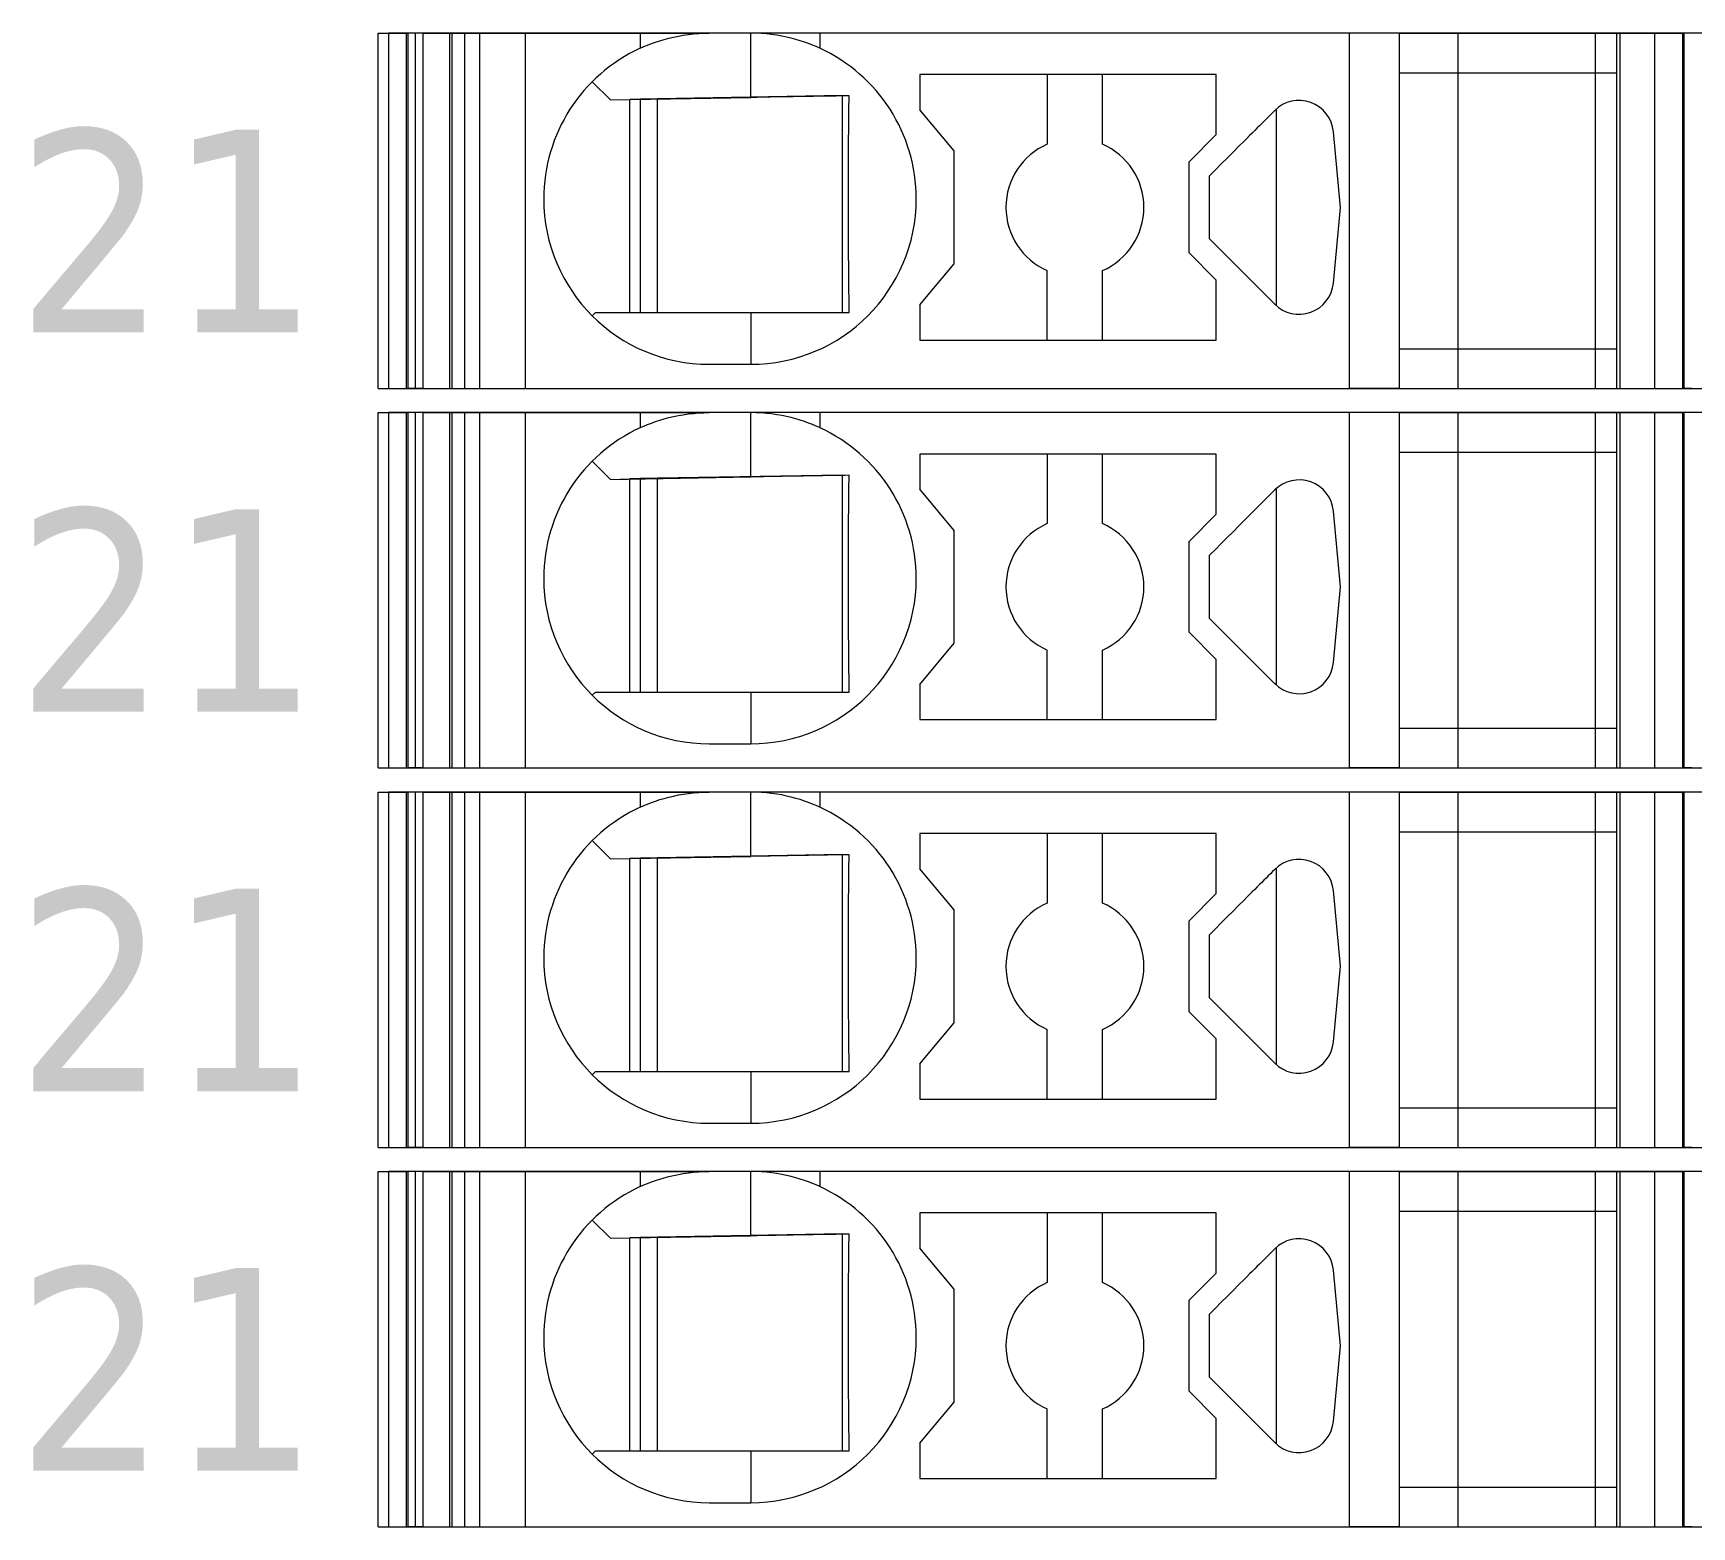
# Model space of a CAD drawing. Header units: millimetres. Extents: x 0 to 2100, y 0 to 1485.
# Drawn here: x 1216.85 to 1240.89, y 310.35 to 332 of the extents above; entities that cross this region are included whole.
import ezdxf
from ezdxf.enums import TextEntityAlignment as Align

# ---------------------------------------------------------------- set-up
doc = ezdxf.new("R2010")
doc.units = ezdxf.units.MM
for name, color, linetype, lineweight in [('EPLAN309', 5, 'Continuous', 5), ('EPLAN493', 5, 'Continuous', 5), ('MAIN-1', 7, 'Continuous', 5), ('MAIN-2', 7, 'Continuous', 5)]:
    doc.layers.add(name, color=color, linetype=linetype, lineweight=lineweight)
doc.styles.add('Tahoma', font='')
doc.styles.get('Tahoma').set_extended_font_data('Tahoma')

# ---------------------------------------------------------------- blocks, each defined once
blk = doc.blocks.new('EPLSYM_LibrarySPECIAL_Symbol12_Variant0_Placement8_85')
at = {"layer": 'EPLAN309', "lineweight": 13, "ltscale": 20}
blk.add_lwpolyline([(0, -5.15), (68.15, -5.15), (68.15, 0), (0, 0)], close=True, dxfattribs=at)
at = {"layer": 'EPLAN493', "color": 5, "style": 'Tahoma'}
blk.add_attdef('17_20450', text='', height=2.93475, dxfattribs=at).set_placement((0, -27.293475), align=Align.MIDDLE_RIGHT)
blk = doc.blocks.new('EPLSYM_LibrarySPECIAL_Symbol12_Variant0_Placement8_86')
at = {"layer": 'EPLAN309', "lineweight": 13, "ltscale": 20}
blk.add_lwpolyline([(0, -5.15), (68.15, -5.15), (68.15, 0), (0, 0)], close=True, dxfattribs=at)
at = {"layer": 'EPLAN493', "color": 5, "style": 'Tahoma'}
blk.add_attdef('17_20450', text='', height=2.93475, dxfattribs=at).set_placement((0, -27.293475), align=Align.MIDDLE_RIGHT)
blk = doc.blocks.new('EPLSYM_LibrarySPECIAL_Symbol12_Variant0_Placement8_87')
at = {"layer": 'EPLAN309', "lineweight": 13, "ltscale": 20}
blk.add_lwpolyline([(0, -5.15), (68.15, -5.15), (68.15, 0), (0, 0)], close=True, dxfattribs=at)
at = {"layer": 'EPLAN493', "color": 5, "style": 'Tahoma'}
blk.add_attdef('17_20450', text='', height=2.93475, dxfattribs=at).set_placement((0, -27.293475), align=Align.MIDDLE_RIGHT)
blk = doc.blocks.new('EPLSYM_LibrarySPECIAL_Symbol12_Variant0_Placement8_88')
at = {"layer": 'EPLAN309', "lineweight": 13, "ltscale": 20}
blk.add_lwpolyline([(0, -5.15), (68.15, -5.15), (68.15, 0), (0, 0)], close=True, dxfattribs=at)
at = {"layer": 'EPLAN493', "color": 5, "style": 'Tahoma'}
blk.add_attdef('17_20450', text='', height=2.93475, dxfattribs=at).set_placement((0, -27.293475), align=Align.MIDDLE_RIGHT)

msp = doc.modelspace()

# ---------------------------------------------------------------- linework, layer by layer
at = {"layer": 'MAIN-1'}
for p, q in [((1221.85, 332), (1222.284, 332)), ((1221.85, 326.85), (1221.85, 332)), ((1222.393, 332), (1222.284, 332)), ((1222.284, 326.85), (1222.284, 332)), ((1222.501, 332), (1222.393, 332)), ((1222.393, 326.85), (1222.393, 332)), ((1222.501, 332), (1225.65, 332)), ((1222.501, 326.85), (1222.501, 332)), ((1225.65, 332), (1226.65, 332)), ((1225.65, 332), (1225.65, 331.782)), ((1225.702, 331.805), (1225.756, 331.827)), ((1225.756, 331.827), (1225.813, 331.849)), ((1225.813, 331.849), (1225.872, 331.87)), ((1225.872, 331.87), (1225.933, 331.89)), ((1225.933, 331.89), (1225.997, 331.909)), ((1225.997, 331.909), (1226.063, 331.927)), ((1226.063, 331.927), (1226.131, 331.943)), ((1226.131, 331.943), (1226.201, 331.958)), ((1226.201, 331.958), (1226.272, 331.97)), ((1226.272, 331.97), (1226.346, 331.981)), ((1226.346, 331.981), (1226.421, 331.989)), ((1226.421, 331.989), (1226.497, 331.995)), ((1226.497, 331.995), (1226.573, 331.999)), ((1226.573, 331.999), (1226.65, 332)), ((1227.25, 332), (1226.65, 332)), ((1227.327, 331.999), (1227.25, 332)), ((1228.25, 332), (1227.25, 332)), ((1227.25, 331.068), (1227.25, 332)), ((1227.403, 331.995), (1227.327, 331.999)), ((1227.479, 331.989), (1227.403, 331.995)), ((1227.554, 331.981), (1227.479, 331.989)), ((1227.628, 331.97), (1227.554, 331.981)), ((1227.699, 331.958), (1227.628, 331.97)), ((1227.769, 331.943), (1227.699, 331.958)), ((1227.837, 331.927), (1227.769, 331.943)), ((1227.903, 331.909), (1227.837, 331.927)), ((1227.967, 331.89), (1227.903, 331.909)), ((1228.028, 331.87), (1227.967, 331.89)), ((1228.087, 331.849), (1228.028, 331.87)), ((1228.144, 331.827), (1228.087, 331.849)), ((1228.198, 331.805), (1228.144, 331.827)), ((1235.932, 332), (1228.25, 332)), ((1228.25, 332), (1228.25, 331.782)), ((1236.65, 332), (1235.932, 332)), ((1235.932, 326.85), (1235.932, 332)), ((1236.65, 332), (1239.8, 332)), ((1236.65, 332), (1236.65, 326.85)), ((1239.8, 332), (1240.35, 332)), ((1239.8, 332), (1239.8, 326.85)), ((1240.35, 332), (1240.784, 332)), ((1240.35, 332), (1240.35, 326.85)), ((1240.893, 332), (1240.784, 332)), ((1240.784, 326.85), (1240.784, 332)), ((1225.65, 331.782), (1225.702, 331.805)), ((1228.25, 331.782), (1228.198, 331.805)), ((1229.7, 331.4), (1229.7, 330.889)), ((1234, 331.4), (1229.7, 331.4)), ((1231.55, 331.4), (1231.55, 330.392)), ((1232.35, 330.392), (1232.35, 331.4)), ((1234, 330.529), (1234, 331.4)), ((1236.65, 331.425), (1239.8, 331.425)), ((1224.953, 331.297), (1225.217, 331.033)), ((1225.217, 331.033), (1227.25, 331.068)), ((1225.5, 327.95), (1225.5, 331.038)), ((1225.65, 331.04), (1225.65, 327.95)), ((1225.9, 327.95), (1225.9, 331.045)), ((1227.345, 331.07), (1227.25, 331.068)), ((1227.438, 331.071), (1227.345, 331.07)), ((1227.53, 331.073), (1227.438, 331.071)), ((1227.618, 331.075), (1227.53, 331.073)), ((1227.703, 331.076), (1227.618, 331.075)), ((1227.786, 331.077), (1227.703, 331.076)), ((1227.865, 331.079), (1227.786, 331.077)), ((1227.943, 331.08), (1227.865, 331.079)), ((1228.017, 331.081), (1227.943, 331.08)), ((1228.09, 331.082), (1228.017, 331.081)), ((1228.16, 331.084), (1228.09, 331.082)), ((1228.229, 331.085), (1228.16, 331.084)), ((1228.297, 331.086), (1228.229, 331.085)), ((1228.363, 331.087), (1228.297, 331.086)), ((1228.428, 331.088), (1228.363, 331.087)), ((1228.491, 331.089), (1228.428, 331.088)), ((1228.554, 331.09), (1228.491, 331.089)), ((1228.615, 331.091), (1228.554, 331.09)), ((1228.579, 327.95), (1228.579, 331.091)), ((1228.676, 331.092), (1228.615, 331.091)), ((1228.673, 330.803), (1228.674, 330.877)), ((1228.674, 330.877), (1228.675, 330.95)), ((1228.675, 330.95), (1228.676, 331.022)), ((1228.676, 331.022), (1228.676, 331.092)), ((1230.2, 330.293), (1229.7, 330.889)), ((1234.846, 330.879), (1234.815, 330.847)), ((1234.867, 330.898), (1234.867, 328.052)), ((1228.671, 330.57), (1228.672, 330.649)), ((1228.672, 330.649), (1228.673, 330.727)), ((1228.673, 330.727), (1228.673, 330.803)), ((1234.594, 330.626), (1234.558, 330.59)), ((1234.627, 330.659), (1234.594, 330.626)), ((1234.658, 330.691), (1234.627, 330.659)), ((1234.69, 330.722), (1234.658, 330.691)), ((1234.721, 330.753), (1234.69, 330.722)), ((1234.752, 330.785), (1234.721, 330.753)), ((1234.784, 330.816), (1234.752, 330.785)), ((1234.815, 330.847), (1234.784, 330.816)), ((1228.669, 330.317), (1228.67, 330.404)), ((1228.67, 330.488), (1228.671, 330.57)), ((1228.67, 330.404), (1228.67, 330.488)), ((1233.6, 330.129), (1234, 330.529)), ((1234.402, 330.434), (1234.323, 330.356)), ((1234.443, 330.475), (1234.402, 330.434)), ((1234.483, 330.515), (1234.443, 330.475)), ((1234.521, 330.553), (1234.483, 330.515)), ((1234.558, 330.59), (1234.521, 330.553)), ((1235.802, 329.475), (1235.698, 330.572)), ((1228.668, 330.132), (1228.669, 330.226)), ((1228.669, 330.226), (1228.669, 330.317)), ((1230.2, 328.657), (1230.2, 330.293)), ((1234.158, 330.19), (1234.072, 330.104)), ((1234.242, 330.274), (1234.158, 330.19)), ((1234.323, 330.356), (1234.242, 330.274)), ((1228.667, 329.931), (1228.668, 330.034)), ((1228.667, 329.824), (1228.667, 329.931)), ((1228.668, 330.034), (1228.668, 330.132)), ((1233.6, 330.129), (1233.6, 328.821)), ((1233.986, 330.018), (1233.9, 329.932)), ((1233.9, 329.802), (1233.9, 329.932)), ((1234.072, 330.104), (1233.986, 330.018)), ((1228.667, 329.713), (1228.667, 329.824)), ((1228.667, 329.6), (1228.667, 329.713)), ((1233.9, 329.671), (1233.9, 329.802)), ((1233.9, 329.54), (1233.9, 329.671)), ((1228.667, 329.479), (1228.667, 329.6)), ((1228.667, 329.361), (1228.667, 329.479)), ((1233.9, 329.41), (1233.9, 329.54)), ((1235.698, 328.378), (1235.802, 329.475)), ((1228.667, 329.247), (1228.667, 329.361)), ((1228.668, 329.138), (1228.667, 329.247)), ((1233.9, 329.279), (1233.9, 329.41)), ((1233.9, 329.148), (1233.9, 329.279)), ((1228.668, 329.034), (1228.668, 329.138)), ((1228.669, 328.934), (1228.668, 329.034)), ((1233.9, 329.018), (1233.9, 329.148)), ((1233.9, 329.018), (1234.846, 328.071)), ((1228.669, 328.839), (1228.669, 328.934)), ((1228.67, 328.748), (1228.669, 328.839)), ((1228.671, 328.659), (1228.67, 328.748)), ((1234, 328.421), (1233.6, 328.821)), ((1228.672, 328.573), (1228.671, 328.659)), ((1228.672, 328.49), (1228.672, 328.573)), ((1228.673, 328.408), (1228.672, 328.49)), ((1229.7, 328.061), (1230.2, 328.657)), ((1231.55, 327.55), (1231.55, 328.558)), ((1232.35, 327.55), (1232.35, 328.558)), ((1228.674, 328.329), (1228.673, 328.408)), ((1228.675, 328.25), (1228.674, 328.329)), ((1228.676, 328.174), (1228.675, 328.25)), ((1234, 327.55), (1234, 328.421)), ((1228.676, 328.098), (1228.676, 328.174)), ((1228.677, 328.024), (1228.676, 328.098)), ((1228.678, 327.95), (1228.677, 328.024)), ((1229.7, 328.061), (1229.7, 327.55)), ((1225, 327.95), (1224.953, 327.903)), ((1225, 327.95), (1227.25, 327.95)), ((1227.25, 327.95), (1227.342, 327.95)), ((1227.25, 327.95), (1227.25, 327.2)), ((1227.342, 327.95), (1227.433, 327.95)), ((1227.433, 327.95), (1227.523, 327.95)), ((1227.523, 327.95), (1227.61, 327.95)), ((1227.61, 327.95), (1227.695, 327.95)), ((1227.695, 327.95), (1227.778, 327.95)), ((1227.778, 327.95), (1227.858, 327.95)), ((1227.858, 327.95), (1227.936, 327.95)), ((1227.936, 327.95), (1228.011, 327.95)), ((1228.011, 327.95), (1228.085, 327.95)), ((1228.085, 327.95), (1228.157, 327.95)), ((1228.157, 327.95), (1228.226, 327.95)), ((1228.226, 327.95), (1228.295, 327.95)), ((1228.295, 327.95), (1228.361, 327.95)), ((1228.361, 327.95), (1228.427, 327.95)), ((1228.427, 327.95), (1228.491, 327.95)), ((1228.491, 327.95), (1228.555, 327.95)), ((1228.555, 327.95), (1228.617, 327.95)), ((1228.617, 327.95), (1228.678, 327.95)), ((1229.7, 327.55), (1234, 327.55)), ((1236.65, 327.425), (1239.8, 327.425)), ((1226.65, 327.2), (1227.25, 327.2)), ((1221.85, 326.85), (1222.284, 326.85)), ((1222.393, 326.85), (1222.284, 326.85)), ((1222.501, 326.85), (1222.393, 326.85)), ((1222.501, 326.85), (1235.932, 326.85)), ((1236.65, 326.85), (1235.932, 326.85)), ((1236.65, 326.85), (1239.8, 326.85)), ((1239.8, 326.85), (1240.35, 326.85)), ((1240.35, 326.85), (1240.784, 326.85)), ((1240.893, 326.85), (1240.784, 326.85)), ((1221.85, 326.5), (1222.284, 326.5)), ((1221.85, 321.35), (1221.85, 326.5)), ((1222.393, 326.5), (1222.284, 326.5)), ((1222.284, 321.35), (1222.284, 326.5)), ((1222.501, 326.5), (1222.393, 326.5)), ((1222.393, 321.35), (1222.393, 326.5)), ((1222.501, 326.5), (1225.65, 326.5)), ((1222.501, 321.35), (1222.501, 326.5)), ((1225.65, 326.5), (1226.65, 326.5)), ((1225.65, 326.5), (1225.65, 326.282)), ((1225.65, 326.282), (1225.702, 326.305)), ((1225.702, 326.305), (1225.756, 326.327)), ((1225.756, 326.327), (1225.813, 326.349)), ((1225.813, 326.349), (1225.872, 326.37)), ((1225.872, 326.37), (1225.933, 326.39)), ((1225.933, 326.39), (1225.997, 326.409)), ((1225.997, 326.409), (1226.063, 326.427)), ((1226.063, 326.427), (1226.131, 326.443)), ((1226.131, 326.443), (1226.201, 326.458)), ((1226.201, 326.458), (1226.272, 326.47)), ((1226.272, 326.47), (1226.346, 326.481)), ((1226.346, 326.481), (1226.421, 326.489)), ((1226.421, 326.489), (1226.497, 326.495)), ((1226.497, 326.495), (1226.573, 326.499)), ((1226.573, 326.499), (1226.65, 326.5)), ((1227.25, 326.5), (1226.65, 326.5)), ((1227.327, 326.499), (1227.25, 326.5)), ((1228.25, 326.5), (1227.25, 326.5)), ((1227.25, 325.568), (1227.25, 326.5)), ((1227.403, 326.495), (1227.327, 326.499)), ((1227.479, 326.489), (1227.403, 326.495)), ((1227.554, 326.481), (1227.479, 326.489)), ((1227.628, 326.47), (1227.554, 326.481)), ((1227.699, 326.458), (1227.628, 326.47)), ((1227.769, 326.443), (1227.699, 326.458)), ((1227.837, 326.427), (1227.769, 326.443)), ((1227.903, 326.409), (1227.837, 326.427)), ((1227.967, 326.39), (1227.903, 326.409)), ((1228.028, 326.37), (1227.967, 326.39)), ((1228.087, 326.349), (1228.028, 326.37)), ((1228.144, 326.327), (1228.087, 326.349)), ((1228.198, 326.305), (1228.144, 326.327)), ((1228.25, 326.282), (1228.198, 326.305)), ((1235.932, 326.5), (1228.25, 326.5)), ((1228.25, 326.5), (1228.25, 326.282)), ((1236.65, 326.5), (1235.932, 326.5)), ((1235.932, 321.35), (1235.932, 326.5)), ((1236.65, 326.5), (1239.8, 326.5)), ((1236.65, 326.5), (1236.65, 321.35)), ((1239.8, 326.5), (1240.35, 326.5)), ((1239.8, 326.5), (1239.8, 321.35)), ((1240.35, 326.5), (1240.784, 326.5)), ((1240.35, 326.5), (1240.35, 321.35)), ((1240.893, 326.5), (1240.784, 326.5)), ((1240.784, 321.35), (1240.784, 326.5)), ((1229.7, 325.9), (1229.7, 325.389)), ((1234, 325.9), (1229.7, 325.9)), ((1231.55, 325.9), (1231.55, 324.892)), ((1232.35, 324.892), (1232.35, 325.9)), ((1234, 325.029), (1234, 325.9)), ((1236.65, 325.925), (1239.8, 325.925)), ((1224.953, 325.797), (1225.217, 325.533)), ((1227.53, 325.573), (1227.438, 325.571)), ((1227.618, 325.575), (1227.53, 325.573)), ((1227.703, 325.576), (1227.618, 325.575)), ((1227.786, 325.577), (1227.703, 325.576)), ((1227.865, 325.579), (1227.786, 325.577)), ((1227.943, 325.58), (1227.865, 325.579)), ((1228.017, 325.581), (1227.943, 325.58)), ((1228.09, 325.582), (1228.017, 325.581)), ((1228.16, 325.584), (1228.09, 325.582)), ((1228.229, 325.585), (1228.16, 325.584)), ((1228.297, 325.586), (1228.229, 325.585)), ((1228.363, 325.587), (1228.297, 325.586)), ((1228.428, 325.588), (1228.363, 325.587)), ((1228.491, 325.589), (1228.428, 325.588)), ((1228.554, 325.59), (1228.491, 325.589)), ((1228.615, 325.591), (1228.554, 325.59)), ((1228.579, 322.45), (1228.579, 325.591)), ((1228.676, 325.592), (1228.615, 325.591)), ((1228.676, 325.522), (1228.676, 325.592)), ((1225.217, 325.533), (1227.25, 325.568)), ((1225.5, 322.45), (1225.5, 325.538)), ((1225.65, 325.54), (1225.65, 322.45)), ((1225.9, 322.45), (1225.9, 325.545)), ((1227.345, 325.57), (1227.25, 325.568)), ((1227.438, 325.571), (1227.345, 325.57)), ((1228.673, 325.303), (1228.674, 325.377)), ((1228.674, 325.377), (1228.675, 325.45)), ((1228.675, 325.45), (1228.676, 325.522)), ((1230.2, 324.793), (1229.7, 325.389)), ((1234.815, 325.347), (1234.784, 325.316)), ((1234.846, 325.379), (1234.815, 325.347)), ((1234.867, 325.398), (1234.867, 322.552)), ((1228.671, 325.07), (1228.672, 325.149)), ((1228.672, 325.149), (1228.673, 325.227)), ((1228.673, 325.227), (1228.673, 325.303)), ((1234.594, 325.126), (1234.558, 325.09)), ((1234.627, 325.159), (1234.594, 325.126)), ((1234.658, 325.191), (1234.627, 325.159)), ((1234.69, 325.222), (1234.658, 325.191)), ((1234.721, 325.253), (1234.69, 325.222)), ((1234.752, 325.285), (1234.721, 325.253)), ((1234.784, 325.316), (1234.752, 325.285)), ((1228.669, 324.817), (1228.67, 324.904)), ((1228.67, 324.988), (1228.671, 325.07)), ((1228.67, 324.904), (1228.67, 324.988)), ((1233.6, 324.629), (1234, 325.029)), ((1234.323, 324.856), (1234.242, 324.774)), ((1234.402, 324.934), (1234.323, 324.856)), ((1234.443, 324.975), (1234.402, 324.934)), ((1234.483, 325.015), (1234.443, 324.975)), ((1234.521, 325.053), (1234.483, 325.015)), ((1234.558, 325.09), (1234.521, 325.053)), ((1235.802, 323.975), (1235.698, 325.072)), ((1228.668, 324.632), (1228.669, 324.726)), ((1228.668, 324.534), (1228.668, 324.632)), ((1228.669, 324.726), (1228.669, 324.817)), ((1230.2, 323.157), (1230.2, 324.793)), ((1233.6, 324.629), (1233.6, 323.321)), ((1234.158, 324.69), (1234.072, 324.604)), ((1234.242, 324.774), (1234.158, 324.69)), ((1228.667, 324.431), (1228.668, 324.534)), ((1228.667, 324.324), (1228.667, 324.431)), ((1233.986, 324.518), (1233.9, 324.432)), ((1233.9, 324.302), (1233.9, 324.432)), ((1234.072, 324.604), (1233.986, 324.518)), ((1228.667, 324.213), (1228.667, 324.324)), ((1228.667, 324.1), (1228.667, 324.213)), ((1233.9, 324.171), (1233.9, 324.302)), ((1233.9, 324.04), (1233.9, 324.171)), ((1228.667, 323.979), (1228.667, 324.1)), ((1228.667, 323.861), (1228.667, 323.979)), ((1233.9, 323.91), (1233.9, 324.04)), ((1233.9, 323.779), (1233.9, 323.91)), ((1235.698, 322.878), (1235.802, 323.975)), ((1228.667, 323.747), (1228.667, 323.861)), ((1228.668, 323.638), (1228.667, 323.747)), ((1233.9, 323.648), (1233.9, 323.779)), ((1228.668, 323.534), (1228.668, 323.638)), ((1228.669, 323.434), (1228.668, 323.534)), ((1228.669, 323.339), (1228.669, 323.434)), ((1233.9, 323.518), (1233.9, 323.648)), ((1233.9, 323.518), (1234.846, 322.571)), ((1228.67, 323.248), (1228.669, 323.339)), ((1228.671, 323.159), (1228.67, 323.248)), ((1234, 322.921), (1233.6, 323.321)), ((1228.672, 323.073), (1228.671, 323.159)), ((1228.672, 322.99), (1228.672, 323.073)), ((1228.673, 322.908), (1228.672, 322.99)), ((1229.7, 322.561), (1230.2, 323.157)), ((1231.55, 322.05), (1231.55, 323.058)), ((1232.35, 322.05), (1232.35, 323.058)), ((1228.674, 322.829), (1228.673, 322.908)), ((1228.675, 322.75), (1228.674, 322.829)), ((1228.676, 322.674), (1228.675, 322.75)), ((1234, 322.05), (1234, 322.921)), ((1225, 322.45), (1224.953, 322.403)), ((1225, 322.45), (1227.25, 322.45)), ((1227.25, 322.45), (1227.342, 322.45)), ((1227.25, 322.45), (1227.25, 321.7)), ((1227.342, 322.45), (1227.433, 322.45)), ((1227.433, 322.45), (1227.523, 322.45)), ((1227.523, 322.45), (1227.61, 322.45)), ((1227.61, 322.45), (1227.695, 322.45)), ((1227.695, 322.45), (1227.778, 322.45)), ((1227.778, 322.45), (1227.858, 322.45)), ((1227.858, 322.45), (1227.936, 322.45)), ((1227.936, 322.45), (1228.011, 322.45)), ((1228.011, 322.45), (1228.085, 322.45)), ((1228.085, 322.45), (1228.157, 322.45)), ((1228.157, 322.45), (1228.226, 322.45)), ((1228.226, 322.45), (1228.295, 322.45)), ((1228.295, 322.45), (1228.361, 322.45)), ((1228.361, 322.45), (1228.427, 322.45)), ((1228.427, 322.45), (1228.491, 322.45)), ((1228.491, 322.45), (1228.555, 322.45)), ((1228.555, 322.45), (1228.617, 322.45)), ((1228.617, 322.45), (1228.678, 322.45)), ((1228.676, 322.598), (1228.676, 322.674)), ((1228.677, 322.524), (1228.676, 322.598)), ((1228.678, 322.45), (1228.677, 322.524)), ((1229.7, 322.561), (1229.7, 322.05)), ((1229.7, 322.05), (1234, 322.05)), ((1236.65, 321.925), (1239.8, 321.925)), ((1226.65, 321.7), (1227.25, 321.7)), ((1221.85, 321.35), (1222.284, 321.35)), ((1222.393, 321.35), (1222.284, 321.35)), ((1222.501, 321.35), (1222.393, 321.35)), ((1222.501, 321.35), (1235.932, 321.35)), ((1236.65, 321.35), (1235.932, 321.35)), ((1236.65, 321.35), (1239.8, 321.35)), ((1239.8, 321.35), (1240.35, 321.35)), ((1240.35, 321.35), (1240.784, 321.35)), ((1240.893, 321.35), (1240.784, 321.35)), ((1221.85, 321), (1222.284, 321)), ((1221.85, 315.85), (1221.85, 321)), ((1222.393, 321), (1222.284, 321)), ((1222.284, 315.85), (1222.284, 321)), ((1222.501, 321), (1222.393, 321)), ((1222.393, 315.85), (1222.393, 321)), ((1222.501, 321), (1225.65, 321)), ((1222.501, 315.85), (1222.501, 321)), ((1225.65, 321), (1226.65, 321)), ((1225.65, 321), (1225.65, 320.782)), ((1225.65, 320.782), (1225.702, 320.805)), ((1225.702, 320.805), (1225.756, 320.827)), ((1225.756, 320.827), (1225.813, 320.849)), ((1225.813, 320.849), (1225.872, 320.87)), ((1225.872, 320.87), (1225.933, 320.89)), ((1225.933, 320.89), (1225.997, 320.909)), ((1225.997, 320.909), (1226.063, 320.927)), ((1226.063, 320.927), (1226.131, 320.943)), ((1226.131, 320.943), (1226.201, 320.958)), ((1226.201, 320.958), (1226.272, 320.97)), ((1226.272, 320.97), (1226.346, 320.981)), ((1226.346, 320.981), (1226.421, 320.989)), ((1226.421, 320.989), (1226.497, 320.995)), ((1226.497, 320.995), (1226.573, 320.999)), ((1226.573, 320.999), (1226.65, 321)), ((1227.25, 321), (1226.65, 321)), ((1227.327, 320.999), (1227.25, 321)), ((1228.25, 321), (1227.25, 321)), ((1227.25, 320.068), (1227.25, 321)), ((1227.403, 320.995), (1227.327, 320.999)), ((1227.479, 320.989), (1227.403, 320.995)), ((1227.554, 320.981), (1227.479, 320.989)), ((1227.628, 320.97), (1227.554, 320.981)), ((1227.699, 320.958), (1227.628, 320.97)), ((1227.769, 320.943), (1227.699, 320.958)), ((1227.837, 320.927), (1227.769, 320.943)), ((1227.903, 320.909), (1227.837, 320.927)), ((1227.967, 320.89), (1227.903, 320.909)), ((1228.028, 320.87), (1227.967, 320.89)), ((1228.087, 320.849), (1228.028, 320.87)), ((1228.144, 320.827), (1228.087, 320.849)), ((1228.198, 320.805), (1228.144, 320.827)), ((1228.25, 320.782), (1228.198, 320.805)), ((1235.932, 321), (1228.25, 321)), ((1228.25, 321), (1228.25, 320.782)), ((1236.65, 321), (1235.932, 321)), ((1235.932, 315.85), (1235.932, 321)), ((1236.65, 321), (1239.8, 321)), ((1236.65, 321), (1236.65, 315.85)), ((1239.8, 321), (1240.35, 321)), ((1239.8, 321), (1239.8, 315.85)), ((1240.35, 321), (1240.784, 321)), ((1240.35, 321), (1240.35, 315.85)), ((1240.893, 321), (1240.784, 321)), ((1240.784, 315.85), (1240.784, 321)), ((1224.953, 320.297), (1225.217, 320.033)), ((1229.7, 320.4), (1229.7, 319.889)), ((1234, 320.4), (1229.7, 320.4)), ((1231.55, 320.4), (1231.55, 319.392)), ((1232.35, 319.392), (1232.35, 320.4)), ((1234, 319.529), (1234, 320.4)), ((1236.65, 320.425), (1239.8, 320.425)), ((1225.217, 320.033), (1227.25, 320.068)), ((1225.9, 316.95), (1225.9, 320.045)), ((1227.345, 320.07), (1227.25, 320.068)), ((1227.438, 320.071), (1227.345, 320.07)), ((1227.53, 320.073), (1227.438, 320.071)), ((1227.618, 320.075), (1227.53, 320.073)), ((1227.703, 320.076), (1227.618, 320.075)), ((1227.786, 320.077), (1227.703, 320.076)), ((1227.865, 320.079), (1227.786, 320.077)), ((1227.943, 320.08), (1227.865, 320.079)), ((1228.017, 320.081), (1227.943, 320.08)), ((1228.09, 320.082), (1228.017, 320.081)), ((1228.16, 320.084), (1228.09, 320.082)), ((1228.229, 320.085), (1228.16, 320.084)), ((1228.297, 320.086), (1228.229, 320.085)), ((1228.363, 320.087), (1228.297, 320.086)), ((1228.428, 320.088), (1228.363, 320.087)), ((1228.491, 320.089), (1228.428, 320.088)), ((1228.554, 320.09), (1228.491, 320.089)), ((1228.615, 320.091), (1228.554, 320.09)), ((1228.579, 316.95), (1228.579, 320.091)), ((1228.676, 320.092), (1228.615, 320.091)), ((1228.676, 320.022), (1228.676, 320.092)), ((1225.5, 316.95), (1225.5, 320.038)), ((1225.65, 320.04), (1225.65, 316.95)), ((1228.673, 319.803), (1228.674, 319.877)), ((1228.673, 319.727), (1228.673, 319.803)), ((1228.674, 319.877), (1228.675, 319.95)), ((1228.675, 319.95), (1228.676, 320.022)), ((1230.2, 319.293), (1229.7, 319.889)), ((1234.784, 319.816), (1234.752, 319.785)), ((1234.815, 319.847), (1234.784, 319.816)), ((1234.846, 319.879), (1234.815, 319.847)), ((1234.867, 319.898), (1234.867, 317.052)), ((1228.67, 319.488), (1228.671, 319.57)), ((1228.671, 319.57), (1228.672, 319.649)), ((1228.672, 319.649), (1228.673, 319.727)), ((1234.558, 319.59), (1234.521, 319.553)), ((1234.594, 319.626), (1234.558, 319.59)), ((1234.627, 319.659), (1234.594, 319.626)), ((1234.658, 319.691), (1234.627, 319.659)), ((1234.69, 319.722), (1234.658, 319.691)), ((1234.721, 319.753), (1234.69, 319.722)), ((1234.752, 319.785), (1234.721, 319.753)), ((1235.802, 318.475), (1235.698, 319.572)), ((1228.669, 319.317), (1228.67, 319.404)), ((1228.67, 319.404), (1228.67, 319.488)), ((1233.6, 319.129), (1234, 319.529)), ((1234.323, 319.356), (1234.242, 319.274)), ((1234.402, 319.434), (1234.323, 319.356)), ((1234.443, 319.475), (1234.402, 319.434)), ((1234.483, 319.515), (1234.443, 319.475)), ((1234.521, 319.553), (1234.483, 319.515)), ((1228.668, 319.132), (1228.669, 319.226)), ((1228.668, 319.034), (1228.668, 319.132)), ((1228.669, 319.226), (1228.669, 319.317)), ((1230.2, 317.657), (1230.2, 319.293)), ((1233.6, 319.129), (1233.6, 317.821)), ((1234.072, 319.104), (1233.986, 319.018)), ((1234.158, 319.19), (1234.072, 319.104)), ((1234.242, 319.274), (1234.158, 319.19)), ((1228.667, 318.931), (1228.668, 319.034)), ((1228.667, 318.824), (1228.667, 318.931)), ((1233.986, 319.018), (1233.9, 318.932)), ((1233.9, 318.802), (1233.9, 318.932)), ((1228.667, 318.713), (1228.667, 318.824)), ((1228.667, 318.6), (1228.667, 318.713)), ((1228.667, 318.479), (1228.667, 318.6)), ((1233.9, 318.671), (1233.9, 318.802)), ((1233.9, 318.54), (1233.9, 318.671)), ((1228.667, 318.361), (1228.667, 318.479)), ((1228.667, 318.247), (1228.667, 318.361)), ((1233.9, 318.41), (1233.9, 318.54)), ((1233.9, 318.279), (1233.9, 318.41)), ((1235.698, 317.378), (1235.802, 318.475)), ((1228.668, 318.138), (1228.667, 318.247)), ((1228.668, 318.034), (1228.668, 318.138)), ((1233.9, 318.148), (1233.9, 318.279)), ((1233.9, 318.018), (1233.9, 318.148)), ((1228.669, 317.934), (1228.668, 318.034)), ((1228.669, 317.839), (1228.669, 317.934)), ((1233.9, 318.018), (1234.846, 317.071)), ((1228.67, 317.748), (1228.669, 317.839)), ((1228.671, 317.659), (1228.67, 317.748)), ((1228.672, 317.573), (1228.671, 317.659)), ((1229.7, 317.061), (1230.2, 317.657)), ((1234, 317.421), (1233.6, 317.821)), ((1228.672, 317.49), (1228.672, 317.573)), ((1228.673, 317.408), (1228.672, 317.49)), ((1228.674, 317.329), (1228.673, 317.408)), ((1231.55, 316.55), (1231.55, 317.558)), ((1232.35, 316.55), (1232.35, 317.558)), ((1234, 316.55), (1234, 317.421)), ((1228.675, 317.25), (1228.674, 317.329)), ((1228.676, 317.174), (1228.675, 317.25)), ((1228.676, 317.098), (1228.676, 317.174)), ((1225, 316.95), (1224.953, 316.903)), ((1225, 316.95), (1227.25, 316.95)), ((1227.25, 316.95), (1227.342, 316.95)), ((1227.25, 316.95), (1227.25, 316.2)), ((1227.342, 316.95), (1227.433, 316.95)), ((1227.433, 316.95), (1227.523, 316.95)), ((1227.523, 316.95), (1227.61, 316.95)), ((1227.61, 316.95), (1227.695, 316.95)), ((1227.695, 316.95), (1227.778, 316.95)), ((1227.778, 316.95), (1227.858, 316.95)), ((1227.858, 316.95), (1227.936, 316.95)), ((1227.936, 316.95), (1228.011, 316.95)), ((1228.011, 316.95), (1228.085, 316.95)), ((1228.085, 316.95), (1228.157, 316.95)), ((1228.157, 316.95), (1228.226, 316.95)), ((1228.226, 316.95), (1228.295, 316.95)), ((1228.295, 316.95), (1228.361, 316.95)), ((1228.361, 316.95), (1228.427, 316.95)), ((1228.427, 316.95), (1228.491, 316.95)), ((1228.491, 316.95), (1228.555, 316.95)), ((1228.555, 316.95), (1228.617, 316.95)), ((1228.617, 316.95), (1228.678, 316.95)), ((1228.677, 317.024), (1228.676, 317.098)), ((1228.678, 316.95), (1228.677, 317.024)), ((1229.7, 317.061), (1229.7, 316.55)), ((1229.7, 316.55), (1234, 316.55)), ((1226.65, 316.2), (1227.25, 316.2)), ((1236.65, 316.425), (1239.8, 316.425)), ((1221.85, 315.85), (1222.284, 315.85)), ((1222.393, 315.85), (1222.284, 315.85)), ((1222.501, 315.85), (1222.393, 315.85)), ((1222.501, 315.85), (1235.932, 315.85)), ((1236.65, 315.85), (1235.932, 315.85)), ((1236.65, 315.85), (1239.8, 315.85)), ((1239.8, 315.85), (1240.35, 315.85)), ((1240.35, 315.85), (1240.784, 315.85)), ((1240.893, 315.85), (1240.784, 315.85)), ((1221.85, 315.5), (1222.284, 315.5)), ((1221.85, 310.35), (1221.85, 315.5)), ((1222.393, 315.5), (1222.284, 315.5)), ((1222.284, 310.35), (1222.284, 315.5)), ((1222.501, 315.5), (1222.393, 315.5)), ((1222.393, 310.35), (1222.393, 315.5)), ((1222.501, 315.5), (1225.65, 315.5)), ((1222.501, 310.35), (1222.501, 315.5)), ((1225.65, 315.5), (1226.65, 315.5)), ((1225.65, 315.5), (1225.65, 315.282)), ((1226.272, 315.47), (1226.346, 315.481)), ((1226.346, 315.481), (1226.421, 315.489)), ((1226.421, 315.489), (1226.497, 315.495)), ((1226.497, 315.495), (1226.573, 315.499)), ((1226.573, 315.499), (1226.65, 315.5)), ((1227.25, 315.5), (1226.65, 315.5)), ((1227.327, 315.499), (1227.25, 315.5)), ((1228.25, 315.5), (1227.25, 315.5)), ((1227.25, 314.568), (1227.25, 315.5)), ((1227.403, 315.495), (1227.327, 315.499)), ((1227.479, 315.489), (1227.403, 315.495)), ((1227.554, 315.481), (1227.479, 315.489)), ((1227.628, 315.47), (1227.554, 315.481)), ((1235.932, 315.5), (1228.25, 315.5)), ((1228.25, 315.5), (1228.25, 315.282)), ((1236.65, 315.5), (1235.932, 315.5)), ((1235.932, 310.35), (1235.932, 315.5)), ((1236.65, 315.5), (1239.8, 315.5)), ((1236.65, 315.5), (1236.65, 310.35)), ((1239.8, 315.5), (1240.35, 315.5)), ((1239.8, 315.5), (1239.8, 310.35)), ((1240.35, 315.5), (1240.784, 315.5)), ((1240.35, 315.5), (1240.35, 310.35)), ((1240.893, 315.5), (1240.784, 315.5)), ((1240.784, 310.35), (1240.784, 315.5)), ((1225.65, 315.282), (1225.702, 315.305)), ((1225.702, 315.305), (1225.756, 315.327)), ((1225.756, 315.327), (1225.813, 315.349)), ((1225.813, 315.349), (1225.872, 315.37)), ((1225.872, 315.37), (1225.933, 315.39)), ((1225.933, 315.39), (1225.997, 315.409)), ((1225.997, 315.409), (1226.063, 315.427)), ((1226.063, 315.427), (1226.131, 315.443)), ((1226.131, 315.443), (1226.201, 315.458)), ((1226.201, 315.458), (1226.272, 315.47)), ((1227.699, 315.458), (1227.628, 315.47)), ((1227.769, 315.443), (1227.699, 315.458)), ((1227.837, 315.427), (1227.769, 315.443)), ((1227.903, 315.409), (1227.837, 315.427)), ((1227.967, 315.39), (1227.903, 315.409)), ((1228.028, 315.37), (1227.967, 315.39)), ((1228.087, 315.349), (1228.028, 315.37)), ((1228.144, 315.327), (1228.087, 315.349)), ((1228.198, 315.305), (1228.144, 315.327)), ((1228.25, 315.282), (1228.198, 315.305)), ((1224.953, 314.797), (1225.217, 314.533)), ((1229.7, 314.9), (1229.7, 314.389)), ((1234, 314.9), (1229.7, 314.9)), ((1231.55, 314.9), (1231.55, 313.892)), ((1232.35, 313.892), (1232.35, 314.9)), ((1234, 314.029), (1234, 314.9)), ((1236.65, 314.925), (1239.8, 314.925)), ((1225.217, 314.533), (1227.25, 314.568)), ((1225.5, 311.45), (1225.5, 314.538)), ((1225.65, 314.54), (1225.65, 311.45)), ((1225.9, 311.45), (1225.9, 314.545)), ((1227.345, 314.57), (1227.25, 314.568)), ((1227.438, 314.571), (1227.345, 314.57)), ((1227.53, 314.573), (1227.438, 314.571)), ((1227.618, 314.575), (1227.53, 314.573)), ((1227.703, 314.576), (1227.618, 314.575)), ((1227.786, 314.577), (1227.703, 314.576)), ((1227.865, 314.579), (1227.786, 314.577)), ((1227.943, 314.58), (1227.865, 314.579)), ((1228.017, 314.581), (1227.943, 314.58)), ((1228.09, 314.582), (1228.017, 314.581)), ((1228.16, 314.584), (1228.09, 314.582)), ((1228.229, 314.585), (1228.16, 314.584)), ((1228.297, 314.586), (1228.229, 314.585)), ((1228.363, 314.587), (1228.297, 314.586)), ((1228.428, 314.588), (1228.363, 314.587)), ((1228.491, 314.589), (1228.428, 314.588)), ((1228.554, 314.59), (1228.491, 314.589)), ((1228.615, 314.591), (1228.554, 314.59)), ((1228.579, 311.45), (1228.579, 314.591)), ((1228.676, 314.592), (1228.615, 314.591)), ((1228.675, 314.45), (1228.676, 314.522)), ((1228.676, 314.522), (1228.676, 314.592)), ((1228.673, 314.303), (1228.674, 314.377)), ((1228.673, 314.227), (1228.673, 314.303)), ((1228.674, 314.377), (1228.675, 314.45)), ((1230.2, 313.793), (1229.7, 314.389)), ((1234.752, 314.285), (1234.721, 314.253)), ((1234.784, 314.316), (1234.752, 314.285)), ((1234.815, 314.347), (1234.784, 314.316)), ((1234.846, 314.379), (1234.815, 314.347)), ((1234.867, 314.398), (1234.867, 311.552)), ((1228.67, 313.988), (1228.671, 314.07)), ((1228.671, 314.07), (1228.672, 314.149)), ((1228.672, 314.149), (1228.673, 314.227)), ((1234.521, 314.053), (1234.483, 314.015)), ((1234.558, 314.09), (1234.521, 314.053)), ((1234.594, 314.126), (1234.558, 314.09)), ((1234.627, 314.159), (1234.594, 314.126)), ((1234.658, 314.191), (1234.627, 314.159)), ((1234.69, 314.222), (1234.658, 314.191)), ((1234.721, 314.253), (1234.69, 314.222)), ((1235.802, 312.975), (1235.698, 314.072)), ((1228.669, 313.817), (1228.67, 313.904)), ((1228.669, 313.726), (1228.669, 313.817)), ((1228.67, 313.904), (1228.67, 313.988)), ((1230.2, 312.157), (1230.2, 313.793)), ((1233.6, 313.629), (1234, 314.029)), ((1234.323, 313.856), (1234.242, 313.774)), ((1234.402, 313.934), (1234.323, 313.856)), ((1234.443, 313.975), (1234.402, 313.934)), ((1234.483, 314.015), (1234.443, 313.975)), ((1228.668, 313.632), (1228.669, 313.726)), ((1228.668, 313.534), (1228.668, 313.632)), ((1233.6, 313.629), (1233.6, 312.321)), ((1234.072, 313.604), (1233.986, 313.518)), ((1234.158, 313.69), (1234.072, 313.604)), ((1234.242, 313.774), (1234.158, 313.69)), ((1228.667, 313.431), (1228.668, 313.534)), ((1228.667, 313.324), (1228.667, 313.431)), ((1228.667, 313.213), (1228.667, 313.324)), ((1233.986, 313.518), (1233.9, 313.432)), ((1233.9, 313.302), (1233.9, 313.432)), ((1228.667, 313.1), (1228.667, 313.213)), ((1228.667, 312.979), (1228.667, 313.1)), ((1233.9, 313.171), (1233.9, 313.302)), ((1233.9, 313.04), (1233.9, 313.171)), ((1228.667, 312.861), (1228.667, 312.979)), ((1228.667, 312.747), (1228.667, 312.861)), ((1233.9, 312.91), (1233.9, 313.04)), ((1233.9, 312.779), (1233.9, 312.91)), ((1235.698, 311.878), (1235.802, 312.975)), ((1228.668, 312.638), (1228.667, 312.747)), ((1228.668, 312.534), (1228.668, 312.638)), ((1233.9, 312.648), (1233.9, 312.779)), ((1233.9, 312.518), (1233.9, 312.648)), ((1228.669, 312.434), (1228.668, 312.534)), ((1228.669, 312.339), (1228.669, 312.434)), ((1233.9, 312.518), (1234.846, 311.571)), ((1228.67, 312.248), (1228.669, 312.339)), ((1228.671, 312.159), (1228.67, 312.248)), ((1228.672, 312.073), (1228.671, 312.159)), ((1229.7, 311.561), (1230.2, 312.157)), ((1234, 311.921), (1233.6, 312.321)), ((1228.672, 311.99), (1228.672, 312.073)), ((1228.673, 311.908), (1228.672, 311.99)), ((1228.674, 311.829), (1228.673, 311.908)), ((1231.55, 311.05), (1231.55, 312.058)), ((1232.35, 311.05), (1232.35, 312.058)), ((1234, 311.05), (1234, 311.921)), ((1228.675, 311.75), (1228.674, 311.829)), ((1228.676, 311.674), (1228.675, 311.75)), ((1228.676, 311.598), (1228.676, 311.674)), ((1225, 311.45), (1224.953, 311.403)), ((1225, 311.45), (1227.25, 311.45)), ((1227.25, 311.45), (1227.342, 311.45)), ((1227.25, 311.45), (1227.25, 310.7)), ((1227.342, 311.45), (1227.433, 311.45)), ((1227.433, 311.45), (1227.523, 311.45)), ((1227.523, 311.45), (1227.61, 311.45)), ((1227.61, 311.45), (1227.695, 311.45)), ((1227.695, 311.45), (1227.778, 311.45)), ((1227.778, 311.45), (1227.858, 311.45)), ((1227.858, 311.45), (1227.936, 311.45)), ((1227.936, 311.45), (1228.011, 311.45)), ((1228.011, 311.45), (1228.085, 311.45)), ((1228.085, 311.45), (1228.157, 311.45)), ((1228.157, 311.45), (1228.226, 311.45)), ((1228.226, 311.45), (1228.295, 311.45)), ((1228.295, 311.45), (1228.361, 311.45)), ((1228.361, 311.45), (1228.427, 311.45)), ((1228.427, 311.45), (1228.491, 311.45)), ((1228.491, 311.45), (1228.555, 311.45)), ((1228.555, 311.45), (1228.617, 311.45)), ((1228.617, 311.45), (1228.678, 311.45)), ((1228.677, 311.524), (1228.676, 311.598)), ((1228.678, 311.45), (1228.677, 311.524)), ((1229.7, 311.561), (1229.7, 311.05)), ((1229.7, 311.05), (1234, 311.05)), ((1236.65, 310.925), (1239.8, 310.925)), ((1226.65, 310.7), (1227.25, 310.7)), ((1221.85, 310.35), (1222.284, 310.35)), ((1222.393, 310.35), (1222.284, 310.35)), ((1222.501, 310.35), (1222.393, 310.35)), ((1222.501, 310.35), (1235.932, 310.35)), ((1236.65, 310.35), (1235.932, 310.35)), ((1236.65, 310.35), (1239.8, 310.35)), ((1239.8, 310.35), (1240.35, 310.35)), ((1240.35, 310.35), (1240.784, 310.35)), ((1240.893, 310.35), (1240.784, 310.35))]:
    msp.add_line(p, q, dxfattribs=at)
for centre, radius, start, end in [((1226.65, 329.6), 2.4, 114.6244, 180), ((1227.25, 329.6), 2.4, 0, 65.3756), ((1235.2, 330.525), 0.5, 5.4404, 135), ((1231.95, 329.475), 1, 113.5782, 180), ((1231.95, 329.475), 1, 0, 66.4218), ((1226.65, 329.6), 2.4, 180, 270), ((1227.25, 329.6), 2.4, 270, 0), ((1231.95, 329.475), 1, 180, 246.4218), ((1231.95, 329.475), 1, 293.5782, 0), ((1235.2, 328.425), 0.5, 225, 354.5596), ((1226.65, 324.1), 2.4, 114.6244, 180), ((1227.25, 324.1), 2.4, 0, 65.3756), ((1235.2, 325.025), 0.5, 5.4404, 135), ((1231.95, 323.975), 1, 113.5782, 180), ((1231.95, 323.975), 1, 0, 66.4218), ((1226.65, 324.1), 2.4, 180, 270), ((1227.25, 324.1), 2.4, 270, 0), ((1231.95, 323.975), 1, 180, 246.4218), ((1231.95, 323.975), 1, 293.5782, 0), ((1235.2, 322.925), 0.5, 225, 354.5596), ((1226.65, 318.6), 2.4, 114.6244, 180), ((1227.25, 318.6), 2.4, 0, 65.3756), ((1235.2, 319.525), 0.5, 5.4404, 135), ((1231.95, 318.475), 1, 113.5782, 180), ((1231.95, 318.475), 1, 0, 66.4218), ((1226.65, 318.6), 2.4, 180, 270), ((1227.25, 318.6), 2.4, 270, 0), ((1231.95, 318.475), 1, 180, 246.4218), ((1231.95, 318.475), 1, 293.5782, 0), ((1235.2, 317.425), 0.5, 225, 354.5596), ((1226.65, 313.1), 2.4, 114.6244, 180), ((1227.25, 313.1), 2.4, 0, 65.3756), ((1235.2, 314.025), 0.5, 5.4404, 135), ((1231.95, 312.975), 1, 113.5782, 180), ((1231.95, 312.975), 1, 0, 66.4218), ((1226.65, 313.1), 2.4, 180, 270), ((1227.25, 313.1), 2.4, 270, 0), ((1231.95, 312.975), 1, 180, 246.4218), ((1231.95, 312.975), 1, 293.5782, 0), ((1235.2, 311.925), 0.5, 225, 354.5596)]:
    msp.add_arc(centre, radius, start, end, dxfattribs=at)
at = {"layer": 'MAIN-2'}
for p, q in [((1222.256, 332), (1222.256, 326.85)), ((1222.889, 326.85), (1222.889, 332)), ((1222.917, 332), (1222.917, 326.85)), ((1223.102, 332), (1223.102, 326.85)), ((1223.32, 332), (1223.32, 326.85)), ((1223.981, 332), (1223.981, 326.85)), ((1237.506, 326.85), (1237.506, 332)), ((1239.491, 332), (1239.491, 326.85)), ((1239.85, 332), (1239.85, 326.85)), ((1240.756, 332), (1240.756, 326.85)), ((1225.217, 331.033), (1225.5, 331.038)), ((1225.65, 331.042), (1225.5, 331.039)), ((1225.5, 331.039), (1225.5, 331.038)), ((1225.5, 331.038), (1225.5, 331.038)), ((1225.9, 331.048), (1225.65, 331.043)), ((1225.65, 331.042), (1225.65, 331.043)), ((1225.65, 331.042), (1225.65, 331.04)), ((1225.9, 331.053), (1228.579, 331.1)), ((1225.9, 331.048), (1225.9, 331.053)), ((1225.9, 331.045), (1225.9, 331.048)), ((1228.579, 331.1), (1228.676, 331.092)), ((1228.579, 331.091), (1228.579, 331.1)), ((1225.65, 327.95), (1225.65, 327.95)), ((1225.9, 327.95), (1225.9, 327.95)), ((1222.256, 326.5), (1222.256, 321.35)), ((1222.889, 321.35), (1222.889, 326.5)), ((1222.917, 326.5), (1222.917, 321.35)), ((1223.102, 326.5), (1223.102, 321.35)), ((1223.32, 326.5), (1223.32, 321.35)), ((1223.981, 326.5), (1223.981, 321.35)), ((1237.506, 321.35), (1237.506, 326.5)), ((1239.491, 326.5), (1239.491, 321.35)), ((1239.85, 326.5), (1239.85, 321.35)), ((1240.756, 326.5), (1240.756, 321.35)), ((1225.9, 325.553), (1228.579, 325.6)), ((1228.579, 325.6), (1228.676, 325.592)), ((1228.579, 325.591), (1228.579, 325.6)), ((1225.217, 325.533), (1225.5, 325.538)), ((1225.65, 325.542), (1225.5, 325.539)), ((1225.5, 325.539), (1225.5, 325.538)), ((1225.5, 325.538), (1225.5, 325.538)), ((1225.9, 325.548), (1225.65, 325.543)), ((1225.65, 325.542), (1225.65, 325.543)), ((1225.65, 325.542), (1225.65, 325.54)), ((1225.9, 325.548), (1225.9, 325.553)), ((1225.9, 325.545), (1225.9, 325.548)), ((1225.65, 322.45), (1225.65, 322.45)), ((1225.9, 322.45), (1225.9, 322.45)), ((1222.256, 321), (1222.256, 315.85)), ((1222.889, 315.85), (1222.889, 321)), ((1222.917, 321), (1222.917, 315.85)), ((1223.102, 321), (1223.102, 315.85)), ((1223.32, 321), (1223.32, 315.85)), ((1223.981, 321), (1223.981, 315.85)), ((1237.506, 315.85), (1237.506, 321)), ((1239.491, 321), (1239.491, 315.85)), ((1239.85, 321), (1239.85, 315.85)), ((1240.756, 321), (1240.756, 315.85)), ((1225.9, 320.048), (1225.65, 320.043)), ((1225.65, 320.042), (1225.65, 320.043)), ((1225.9, 320.053), (1228.579, 320.1)), ((1225.9, 320.048), (1225.9, 320.053)), ((1225.9, 320.045), (1225.9, 320.048)), ((1228.579, 320.1), (1228.676, 320.092)), ((1228.579, 320.091), (1228.579, 320.1)), ((1225.217, 320.033), (1225.5, 320.038)), ((1225.65, 320.042), (1225.5, 320.039)), ((1225.5, 320.039), (1225.5, 320.038)), ((1225.5, 320.038), (1225.5, 320.038)), ((1225.65, 320.042), (1225.65, 320.04)), ((1225.65, 316.95), (1225.65, 316.95)), ((1225.9, 316.95), (1225.9, 316.95)), ((1222.256, 315.5), (1222.256, 310.35)), ((1222.889, 310.35), (1222.889, 315.5)), ((1222.917, 315.5), (1222.917, 310.35)), ((1223.102, 315.5), (1223.102, 310.35)), ((1223.32, 315.5), (1223.32, 310.35)), ((1223.981, 315.5), (1223.981, 310.35)), ((1237.506, 310.35), (1237.506, 315.5)), ((1239.491, 315.5), (1239.491, 310.35)), ((1239.85, 315.5), (1239.85, 310.35)), ((1240.756, 315.5), (1240.756, 310.35)), ((1225.217, 314.533), (1225.5, 314.538)), ((1225.65, 314.542), (1225.5, 314.539)), ((1225.5, 314.539), (1225.5, 314.538)), ((1225.5, 314.538), (1225.5, 314.538)), ((1225.9, 314.548), (1225.65, 314.543)), ((1225.65, 314.542), (1225.65, 314.543)), ((1225.65, 314.542), (1225.65, 314.54)), ((1225.9, 314.553), (1228.579, 314.6)), ((1225.9, 314.548), (1225.9, 314.553)), ((1225.9, 314.545), (1225.9, 314.548)), ((1228.579, 314.6), (1228.676, 314.592)), ((1228.579, 314.591), (1228.579, 314.6)), ((1225.65, 311.45), (1225.65, 311.45)), ((1225.9, 311.45), (1225.9, 311.45))]:
    msp.add_line(p, q, dxfattribs=at)

# ---------------------------------------------------------------- block references
ref = msp.add_blockref('EPLSYM_LibrarySPECIAL_Symbol12_Variant0_Placement8_85', (1222, 332))
ref.add_attrib('17_20450', '21', dxfattribs={"layer": 'EPLAN493', "color": 5, "height": 2.9348, "style": 'Tahoma'}).set_placement((1221, 329.132), align=Align.MIDDLE_RIGHT)
ref = msp.add_blockref('EPLSYM_LibrarySPECIAL_Symbol12_Variant0_Placement8_86', (1222, 326.5))
ref.add_attrib('17_20450', '21', dxfattribs={"layer": 'EPLAN493', "color": 5, "height": 2.9348, "style": 'Tahoma'}).set_placement((1221, 323.632), align=Align.MIDDLE_RIGHT)
ref = msp.add_blockref('EPLSYM_LibrarySPECIAL_Symbol12_Variant0_Placement8_87', (1222, 321))
ref.add_attrib('17_20450', '21', dxfattribs={"layer": 'EPLAN493', "color": 5, "height": 2.9348, "style": 'Tahoma'}).set_placement((1221, 318.132), align=Align.MIDDLE_RIGHT)
ref = msp.add_blockref('EPLSYM_LibrarySPECIAL_Symbol12_Variant0_Placement8_88', (1222, 315.5))
ref.add_attrib('17_20450', '21', dxfattribs={"layer": 'EPLAN493', "color": 5, "height": 2.9348, "style": 'Tahoma'}).set_placement((1221, 312.632), align=Align.MIDDLE_RIGHT)

doc.saveas('drawing.dxf')
